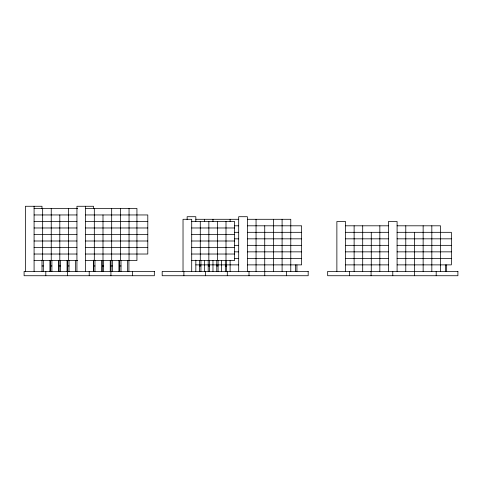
<?xml version="1.0" encoding="UTF-8"?>
<svg xmlns="http://www.w3.org/2000/svg" width="482" height="482" viewBox="0 0 482 482"><rect width="100%" height="100%" fill="white"/><g stroke="black" fill="none" stroke-linecap="round" stroke-linejoin="round"><path stroke-width="0.72" d="M34.089 208.441L77.704 208.441M85.633 208.441L136.936 208.441L136.936 260.533L85.633 260.533M34.089 214.954L76.951 214.954M85.633 214.954L147.793 214.954L147.793 254.026L85.633 254.026M195.831 219.292L238.686 219.292M247.368 219.292L290.779 219.292L290.779 271.39M34.089 221.467L76.951 221.467M85.633 221.467L147.793 221.467M191.709 221.467L234.565 221.467L234.565 260.533L191.709 260.533M234.403 225.805L238.686 225.805M247.368 225.805L301.636 225.805L301.636 264.877L247.368 264.877M345.552 225.805L388.414 225.805M397.096 225.805L440.506 225.805L440.506 271.39M34.089 227.974L76.951 227.974M85.633 227.974L147.793 227.974M191.709 227.974L234.565 227.974M234.403 232.318L238.686 232.318M247.368 232.318L301.636 232.318M345.552 232.318L388.414 232.318M397.096 232.318L451.357 232.318L451.357 264.877L397.096 264.877M34.089 234.487L76.951 234.487M85.633 234.487L147.793 234.487M191.709 234.487L234.565 234.487M234.403 238.831L238.686 238.831M247.368 238.831L301.636 238.831M345.552 238.831L388.414 238.831M397.096 238.831L451.357 238.831M34.089 241L76.951 241M85.633 241L147.793 241M191.709 241L234.565 241M234.403 245.344L238.686 245.344M247.368 245.344L301.636 245.344M345.552 245.344L388.414 245.344M397.096 245.344L451.357 245.344M34.089 247.513L76.951 247.513M85.633 247.513L147.793 247.513M191.709 247.513L234.565 247.513M234.403 251.851L238.686 251.851M247.368 251.851L301.636 251.851M345.552 251.851L388.414 251.851M397.096 251.851L451.357 251.851M34.089 254.026L76.951 254.026M191.709 254.026L234.565 254.026M234.403 258.364L238.686 258.364M247.368 258.364L301.636 258.364M345.552 258.364L388.414 258.364M397.096 258.364L451.357 258.364M34.089 260.533L77.704 260.533M195.831 264.877L238.686 264.877M345.552 264.877L388.414 264.877M42.012 265.962L43.314 265.962M50.586 265.962L51.887 265.962M59.153 265.962L60.455 265.962M67.727 265.962L69.028 265.962M93.665 265.962L94.966 265.962M102.347 265.962L103.648 265.962M111.029 265.962L112.33 265.962M119.711 265.962L121.012 265.962M199.626 265.962L200.928 265.962M208.2 265.962L209.501 265.962M216.773 265.962L218.075 265.962M225.341 265.962L226.648 265.962M446.657 264.877L446.657 271.39M445.356 264.877L445.356 271.39M436.192 271.39L436.192 275.728M431.824 225.805L431.824 271.39M423.142 225.805L423.142 271.39M414.49 271.39L414.49 275.728M414.46 232.318L414.46 271.39M405.778 225.805L405.778 271.39M397.096 271.39L397.096 221.521L388.414 221.521L388.414 271.39M392.782 271.39L392.782 275.728M379.84 225.805L379.84 271.39M371.267 232.318L371.267 271.39M371.08 271.39L371.08 275.728M362.699 225.805L362.699 271.39M354.125 225.805L354.125 271.39M349.372 271.39L349.372 275.728M345.552 271.39L345.552 221.521L336.87 221.521L336.87 271.39M296.918 264.877L296.918 271.39M295.617 264.877L295.617 271.39M286.471 271.39L286.471 275.728M282.097 219.292L282.097 271.39M273.415 219.292L273.415 271.39M264.763 271.39L264.763 275.728M264.732 225.805L264.732 271.39M256.05 219.292L256.05 271.39M249.007 271.39L249.007 275.728M247.368 271.39L247.368 216.707L238.686 216.707L238.686 271.39M230.119 219.292L230.119 221.467M230.119 260.533L230.119 271.39M227.299 271.39L227.299 275.728M226.648 260.533L226.648 271.39M225.998 221.467L225.998 260.533M225.341 260.533L225.341 271.39M221.545 260.533L221.545 271.39M218.075 260.533L218.075 271.39M217.424 221.467L217.424 260.533M216.773 260.533L216.773 271.39M212.972 219.292L212.972 221.467M212.972 260.533L212.972 271.39M209.501 260.533L209.501 271.39M208.851 221.467L208.851 260.533M208.2 260.533L208.2 271.39M205.597 271.39L205.597 275.728M204.398 219.292L204.398 221.467M204.398 260.533L204.398 271.39M200.928 260.533L200.928 271.39M200.277 221.467L200.277 260.533M199.626 260.533L199.626 271.39M195.831 221.467L195.831 216.707L187.149 216.707L187.149 219.702M195.831 260.153L195.831 271.39M191.709 271.39L191.709 219.292L183.027 219.292L183.027 271.39M183.889 271.39L183.889 275.728M132.628 271.39L132.628 275.728M129.043 208.441L129.043 260.533M128.905 260.533L128.905 271.39M127.603 260.533L127.603 271.39M121.012 260.533L121.012 271.39M120.361 208.441L120.361 260.533M119.711 260.533L119.711 271.39M118.921 260.533L118.921 271.39M112.33 260.533L112.33 271.39M111.679 208.441L111.679 260.533M111.029 260.533L111.029 271.39M110.92 271.39L110.92 275.728M110.239 260.533L110.239 271.39M103.648 260.533L103.648 271.39M102.997 214.954L102.997 260.533M102.347 260.533L102.347 271.39M101.557 260.533L101.557 271.39M94.966 260.533L94.966 271.39M94.315 208.441L94.315 260.533M93.665 260.533L93.665 271.39M93.526 208.519L93.526 206.272L76.951 206.272L76.927 271.39M93.526 260.16L93.526 271.39M89.218 271.39L89.218 275.728M85.633 206.272L85.633 271.39M75.62 260.533L75.62 271.39M69.028 260.533L69.028 271.39M68.378 208.441L68.378 260.533M67.727 260.533L67.727 271.39M67.51 271.39L67.51 275.728M67.052 260.533L67.052 271.39M60.455 260.533L60.455 271.39M59.804 214.954L59.804 260.533M59.153 260.533L59.153 271.39M58.479 260.533L58.479 271.39M51.887 260.533L51.887 271.39M51.237 208.441L51.237 260.533M50.586 260.533L50.586 271.39M49.905 260.533L49.905 271.39M45.808 271.39L45.808 275.728M43.314 260.533L43.314 271.39M42.663 208.441L42.663 260.533M41.988 208.519L41.988 206.272L25.407 206.272L25.407 271.39M41.988 260.16L42.012 271.39M34.089 206.272L34.089 271.39M154.33 271.39L24.1 271.39L24.1 275.728L154.33 275.728L154.33 271.39M308.179 271.39L162.187 271.39L162.187 275.728L308.179 275.728L308.179 271.39M457.9 271.39L327.67 271.39L327.67 275.728L457.9 275.728L457.9 271.39"/></g></svg>
